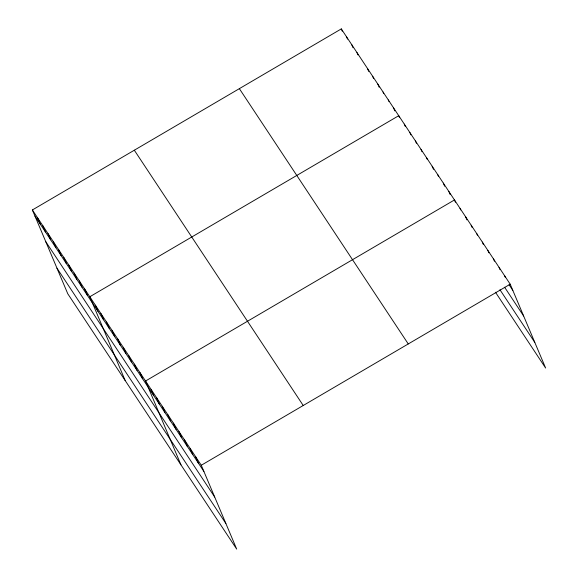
<?xml version="1.0" encoding="UTF-8"?>
<svg xmlns="http://www.w3.org/2000/svg" width="578" height="578" viewBox="0 0 578 578"><rect width="100%" height="100%" fill="white"/><g stroke="black" fill="none" stroke-linecap="round" stroke-linejoin="round"><path stroke-width="0.87" d="M32.375 209.959L201.274 465.254L236.691 549.1L67.792 293.805L32.375 209.959L341.309 28.9L510.208 284.195L545.625 368.041L495.462 292.222M201.274 465.254L510.208 284.195M509.095 284.744L512.816 290.366M504.594 287.215L523.639 316M499.963 289.751L534.795 342.407M239.357 88.651L408.263 343.946M134.32 150.208L303.226 405.503M34.976 216.121L203.882 471.424M45.806 241.756L214.713 497.058M56.962 268.17L225.868 523.466M504.637 275.771L505.288 277.317M499.06 267.347L500.035 269.659M493.489 258.922L494.465 261.234M487.911 250.498L488.887 252.81M482.341 242.074L483.316 244.386M476.763 233.649L477.414 235.188M471.193 225.225L472.168 227.537M465.615 216.801L466.923 219.878M460.045 208.376L460.695 209.915M455.45 202.264L454.467 199.952L145.54 381.01L180.957 464.849M448.896 191.528L450.197 194.605M443.326 183.103L444.627 186.181M437.748 174.672L438.399 176.218M432.178 166.247L433.478 169.332M426.6 157.823L427.25 159.369M421.03 149.399L422.005 151.711M415.452 140.974L416.427 143.286M409.881 132.55L410.857 134.862M404.304 124.126L405.286 126.438M399.384 117.24L398.733 115.701L89.8 296.76L125.216 380.606M393.51 107.811L394.817 110.897M388.293 99.922L388.943 101.461M383.07 92.025L383.72 93.571M377.853 84.135L379.154 87.22M372.629 76.245L373.605 78.557M367.406 68.356L368.713 71.441M356.966 52.576L357.948 54.888M351.749 44.679L353.05 47.764M346.525 36.79L347.501 39.102M341.309 28.9L342.284 31.212M195.704 456.83L198.305 463M190.126 448.405L192.734 454.568M184.555 439.981L187.156 446.144M178.985 431.556L181.586 437.719M173.407 423.132L176.015 429.295M167.837 414.708L170.438 420.871M162.259 406.283L164.867 412.446M156.689 397.859L159.29 404.022M151.111 389.435L153.719 395.598M139.963 372.579L142.571 378.749M134.392 364.154L136.993 370.325M128.815 355.73L131.423 361.9M123.244 347.306L125.845 353.476M117.674 338.881L120.275 345.052M112.096 330.457L114.704 336.627M106.525 322.033L109.126 328.196M100.948 313.608L103.556 319.771M95.377 305.184L97.978 311.347M84.583 288.87L87.184 295.033M79.359 280.98L81.968 287.143M74.136 273.083L76.744 279.253M68.919 265.194L71.52 271.364M63.696 257.304L66.304 263.467M58.479 249.414L61.08 255.577M53.255 241.525L55.864 247.687M48.039 233.628L50.64 239.798M42.815 225.738L45.424 231.908M37.592 217.848L40.2 224.011"/></g></svg>
